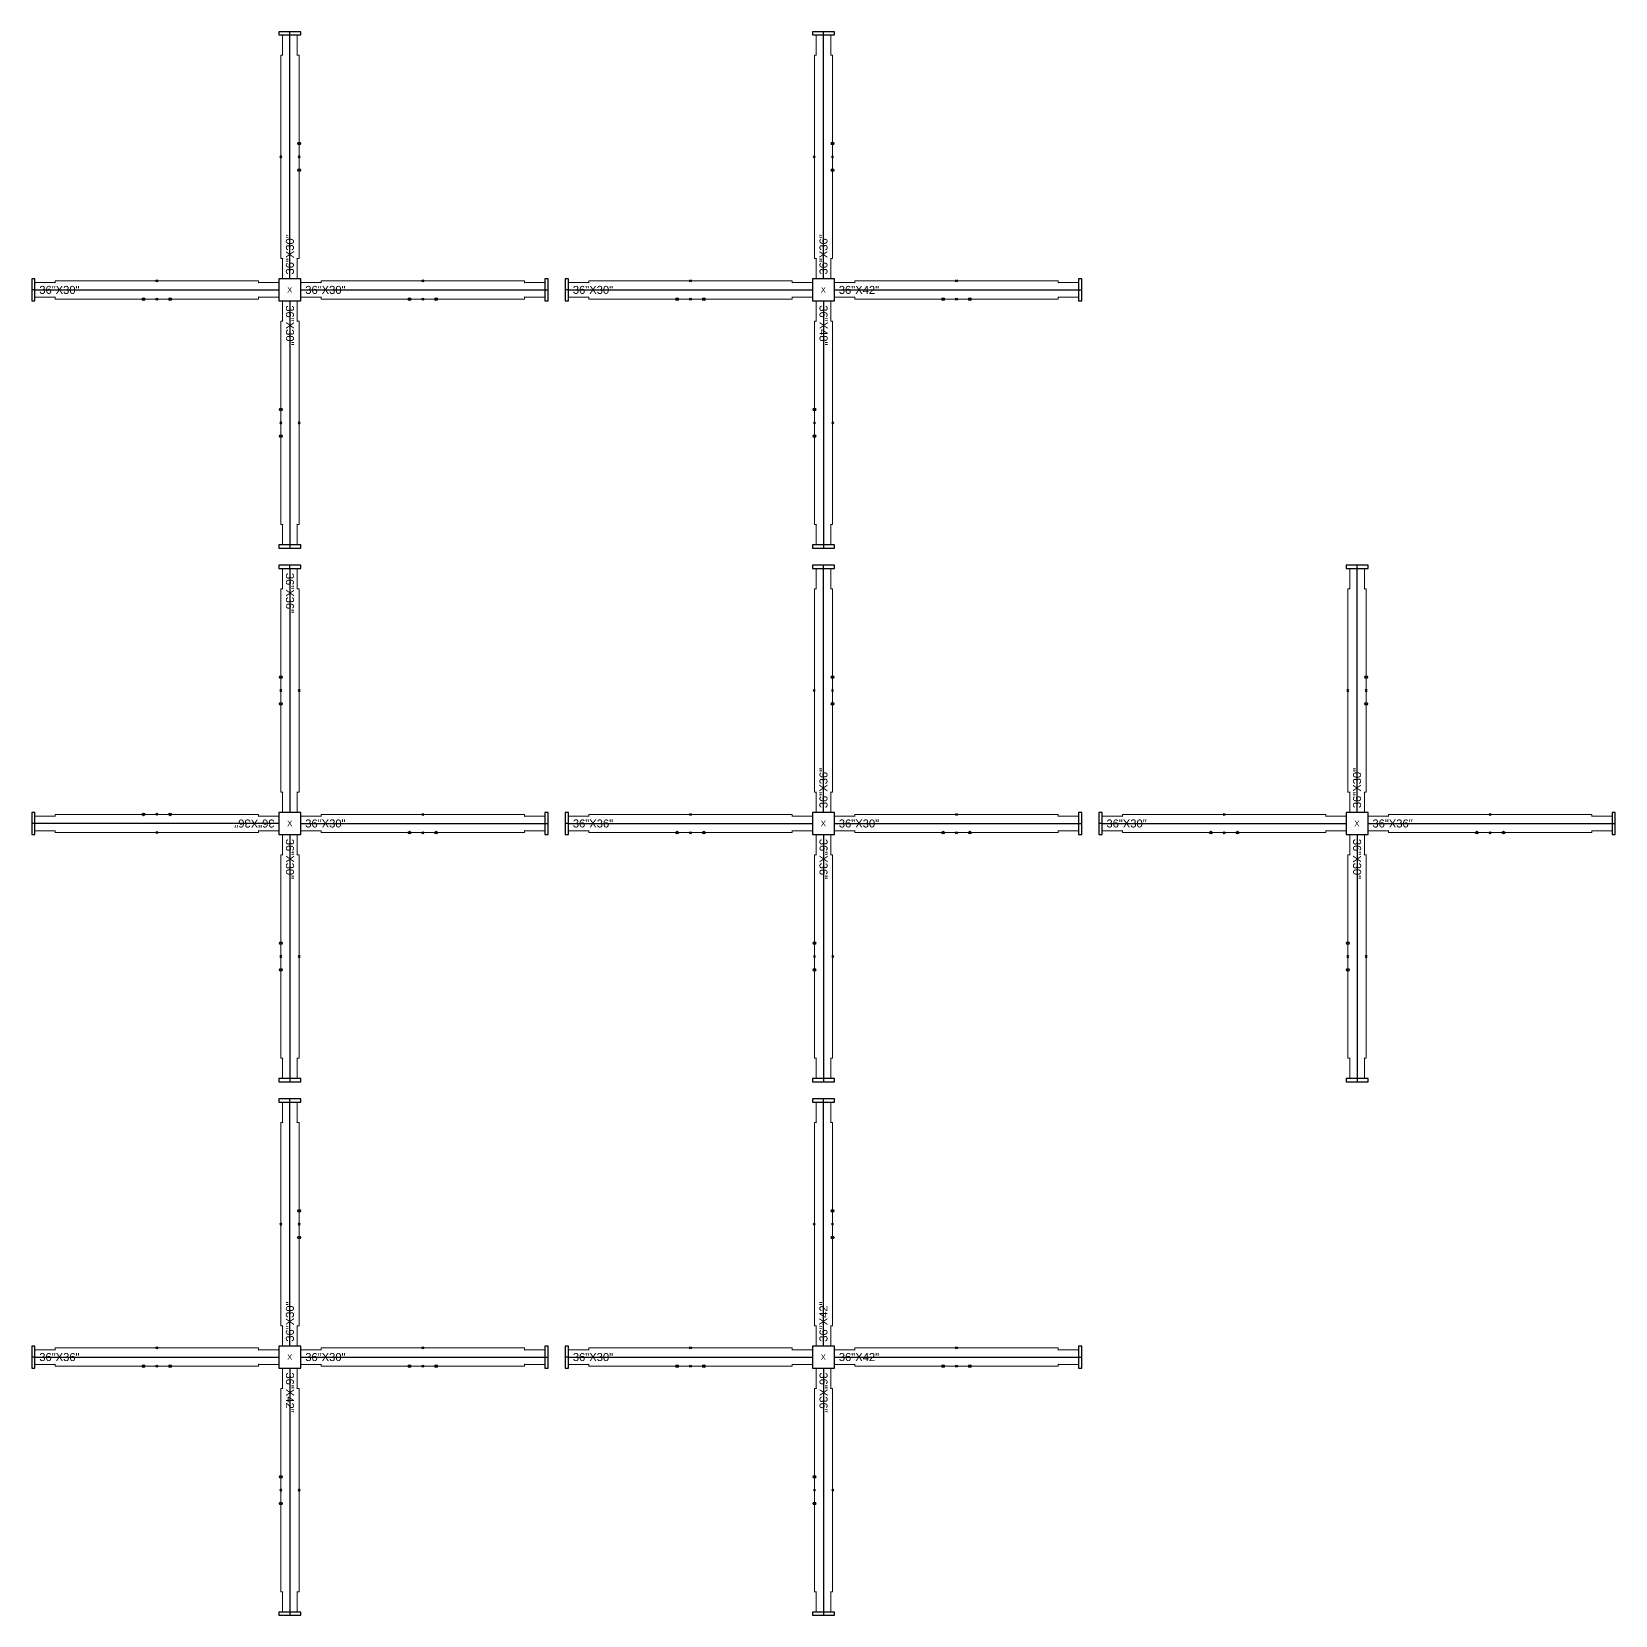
# Model space of a CAD drawing. Header units: millimetres. Extents: x 1417.6 to 1430.9, y 1425 to 1430.9.
# Drawn here: x 1425 to 1430.94, y 1424.99 to 1430.93 of the extents above; entities that cross this region are included whole.
import ezdxf

# ---------------------------------------------------------------- set-up
doc = ezdxf.new("R2010")
doc.units = ezdxf.units.MM
doc.layers.add('DD2D', color=7, linetype='Continuous')
doc.layers.add('DD2D_Geometry', color=7, linetype='Continuous')
doc.styles.get("Standard").update_dxf_attribs({"font": 'arial.ttf'})

# ---------------------------------------------------------------- blocks, each defined once
blk = doc.blocks.new('DD101036302D')
at = {"color": 6, "linetype": 'Continuous', "lineweight": 0}
for p, q in [((0, -0.0255), (0, 0.0255)), ((0.0017, 0.0275), (0.0218, 0.0275)), ((0.002, 0.0275), (0.0215, 0.0275)), ((0.0747, 0.0275), (0.0215, 0.0275)), ((0.0747, 0.0275), (0.075, 0.0275)), ((0.0765, 0.026), (0.0765, 0.0343)), ((0.8385, 0.0343), (0.0765, 0.0343)), ((0.8385, 0.0343), (0.8385, 0.026)), ((0.8403, 0.0275), (0.84, 0.0275)), ((0.8403, 0.0275), (0.8935, 0.0275)), ((0.9133, 0.0275), (0.8932, 0.0275)), ((0.913, 0.0275), (0.8935, 0.0275)), ((0.915, -0.0255), (0.915, 0.0255)), ((0.025, -0.0275), (0.002, -0.0275)), ((0.025, -0.0275), (0.0747, -0.0275)), ((0.0747, -0.0275), (0.075, -0.0275)), ((0.0765, -0.0343), (0.0765, -0.026)), ((0.8385, -0.0343), (0.0765, -0.0343)), ((0.8385, -0.026), (0.8385, -0.0343)), ((0.8403, -0.0275), (0.84, -0.0275)), ((0.89, -0.0275), (0.8403, -0.0275)), ((0.89, -0.0275), (0.913, -0.0275))]:
    blk.add_line(p, q, dxfattribs=at)
at = {"color": 6}
for p, q in [((0.454, 0.0379), (0.461, 0.0308)), ((0.454, 0.0308), (0.461, 0.0379)), ((0.454, -0.0379), (0.461, -0.0308)), ((0.454, -0.0308), (0.461, -0.0379))]:
    blk.add_line(p, q, dxfattribs=at)
for centre in [(0.4075, -0.0343), (0.5075, -0.0343)]:
    blk.add_circle(centre, 0.005, dxfattribs=at)
at = {"color": 6, "linetype": 'Continuous', "lineweight": 0}
for centre, radius, start, end in [((0.002, 0.0255), 0.00203, 90, 180), ((0.075, 0.026), 0.00151, 10.02098, 90), ((0.075, 0.026), 0.00151, 0, 10.02098), ((0.84, 0.026), 0.00151, 90, 169.97902), ((0.84, 0.026), 0.00151, 169.97902, 180), ((0.84, 0.026), 0.00151, 169.97902, 180), ((0.913, 0.0255), 0.00203, 0, 90), ((0.002, -0.0255), 0.00203, 180, 270), ((0.075, -0.026), 0.00151, 270, 349.97902), ((0.075, -0.026), 0.00151, 349.97902, 0), ((0.84, -0.026), 0.00151, 180, 190.02098), ((0.84, -0.026), 0.00151, 180, 190.02098), ((0.84, -0.026), 0.00151, 190.02098, 270), ((0.913, -0.0255), 0.00203, 270, 0)]:
    blk.add_arc(centre, radius, start, end, dxfattribs=at)
at = {"color": 6}
for p in [(0.4575, 0.0343), (0.4575, -0.0343)]:
    blk.add_point(p, dxfattribs=at)
at = {"insert": (0.0165, 0.0151), "char_height": 0.03, "attachment_point": 1}
blk.add_mtext_dynamic_manual_height_columns('36"X30"', width=75.494015, gutter_width=12.5, heights=[0], dxfattribs=at)
blk = doc.blocks.new('SPACE_DD10103630')
blk.add_blockref('DD101036302D', (0, 0))
blk = doc.blocks.new('DD3021302D')
for p, q in [((0, 0.041), (0, -0.041)), ((0.012, 0.041), (0, 0.041)), ((0.012, -0.041), (0.012, 0.041)), ((0, -0.041), (0.012, -0.041))]:
    blk.add_line(p, q)
blk = doc.blocks.new('SPACE_DD302130')
blk.add_blockref('DD3021302D', (0, 0))
blk = doc.blocks.new('DD101036362D')
at = {"color": 4, "linetype": 'Continuous', "lineweight": 0}
for p, q in [((0, -0.0255), (0, 0.0255)), ((0.0017, 0.0275), (0.0218, 0.0275)), ((0.002, 0.0275), (0.0215, 0.0275)), ((0.0747, 0.0275), (0.0215, 0.0275)), ((0.0747, 0.0275), (0.075, 0.0275)), ((0.0765, 0.026), (0.0765, 0.0343)), ((0.8385, 0.0343), (0.0765, 0.0343)), ((0.8385, 0.0343), (0.8385, 0.026)), ((0.8403, 0.0275), (0.84, 0.0275)), ((0.8403, 0.0275), (0.8935, 0.0275)), ((0.9133, 0.0275), (0.8932, 0.0275)), ((0.913, 0.0275), (0.8935, 0.0275)), ((0.915, -0.0255), (0.915, 0.0255)), ((0.025, -0.0275), (0.002, -0.0275)), ((0.025, -0.0275), (0.0747, -0.0275)), ((0.0747, -0.0275), (0.075, -0.0275)), ((0.0765, -0.0343), (0.0765, -0.026)), ((0.8385, -0.0343), (0.0765, -0.0343)), ((0.8385, -0.026), (0.8385, -0.0343)), ((0.8403, -0.0275), (0.84, -0.0275)), ((0.89, -0.0275), (0.8403, -0.0275)), ((0.89, -0.0275), (0.913, -0.0275))]:
    blk.add_line(p, q, dxfattribs=at)
at = {"color": 4}
for p, q in [((0.454, 0.0379), (0.461, 0.0308)), ((0.454, 0.0308), (0.461, 0.0379)), ((0.454, -0.0379), (0.461, -0.0308)), ((0.454, -0.0308), (0.461, -0.0379))]:
    blk.add_line(p, q, dxfattribs=at)
for centre in [(0.4075, -0.0343), (0.5075, -0.0343)]:
    blk.add_circle(centre, 0.005, dxfattribs=at)
at = {"color": 4, "linetype": 'Continuous', "lineweight": 0}
for centre, radius, start, end in [((0.002, 0.0255), 0.00203, 90, 180), ((0.075, 0.026), 0.00151, 10.02098, 90), ((0.075, 0.026), 0.00151, 0, 10.02098), ((0.84, 0.026), 0.00151, 90, 169.97902), ((0.84, 0.026), 0.00151, 169.97902, 180), ((0.84, 0.026), 0.00151, 169.97902, 180), ((0.913, 0.0255), 0.00203, 0, 90), ((0.002, -0.0255), 0.00203, 180, 270), ((0.075, -0.026), 0.00151, 270, 349.97902), ((0.075, -0.026), 0.00151, 349.97902, 0), ((0.84, -0.026), 0.00151, 180, 190.02098), ((0.84, -0.026), 0.00151, 180, 190.02098), ((0.84, -0.026), 0.00151, 190.02098, 270), ((0.913, -0.0255), 0.00203, 270, 0)]:
    blk.add_arc(centre, radius, start, end, dxfattribs=at)
at = {"color": 4}
for p in [(0.4575, 0.0343), (0.4575, -0.0343)]:
    blk.add_point(p, dxfattribs=at)
at = {"insert": (0.0165, 0.0151), "char_height": 0.03, "attachment_point": 1}
blk.add_mtext_dynamic_manual_height_columns('36"X36"', width=75.494015, gutter_width=12.5, heights=[0], dxfattribs=at)
blk = doc.blocks.new('SPACE_DD10103636')
blk.add_blockref('DD101036362D', (0, 0))
blk = doc.blocks.new('DD3021362D')
for p, q in [((0, 0.041), (0, -0.041)), ((0.012, 0.041), (0, 0.041)), ((0.012, -0.041), (0.012, 0.041)), ((0, -0.041), (0.012, -0.041))]:
    blk.add_line(p, q)
blk = doc.blocks.new('SPACE_DD302136')
blk.add_blockref('DD3021362D', (0, 0))
blk = doc.blocks.new('DD101036422D')
at = {"color": 1, "linetype": 'Continuous', "lineweight": 0}
for p, q in [((0, -0.0255), (0, 0.0255)), ((0.0017, 0.0275), (0.0218, 0.0275)), ((0.002, 0.0275), (0.0215, 0.0275)), ((0.0747, 0.0275), (0.0215, 0.0275)), ((0.0747, 0.0275), (0.075, 0.0275)), ((0.0765, 0.026), (0.0765, 0.0343)), ((0.8385, 0.0343), (0.0765, 0.0343)), ((0.8385, 0.0343), (0.8385, 0.026)), ((0.8403, 0.0275), (0.84, 0.0275)), ((0.8403, 0.0275), (0.8935, 0.0275)), ((0.9133, 0.0275), (0.8932, 0.0275)), ((0.913, 0.0275), (0.8935, 0.0275)), ((0.915, -0.0255), (0.915, 0.0255)), ((0.025, -0.0275), (0.002, -0.0275)), ((0.025, -0.0275), (0.0747, -0.0275)), ((0.0747, -0.0275), (0.075, -0.0275)), ((0.0765, -0.0343), (0.0765, -0.026)), ((0.8385, -0.0343), (0.0765, -0.0343)), ((0.8385, -0.026), (0.8385, -0.0343)), ((0.8403, -0.0275), (0.84, -0.0275)), ((0.89, -0.0275), (0.8403, -0.0275)), ((0.89, -0.0275), (0.913, -0.0275))]:
    blk.add_line(p, q, dxfattribs=at)
at = {"color": 1}
for p, q in [((0.454, 0.0379), (0.461, 0.0308)), ((0.454, 0.0308), (0.461, 0.0379)), ((0.454, -0.0379), (0.461, -0.0308)), ((0.454, -0.0308), (0.461, -0.0379))]:
    blk.add_line(p, q, dxfattribs=at)
for centre in [(0.4075, -0.0343), (0.5075, -0.0343)]:
    blk.add_circle(centre, 0.005, dxfattribs=at)
at = {"color": 1, "linetype": 'Continuous', "lineweight": 0}
for centre, radius, start, end in [((0.002, 0.0255), 0.00203, 90, 180), ((0.075, 0.026), 0.00151, 10.02098, 90), ((0.075, 0.026), 0.00151, 0, 10.02098), ((0.84, 0.026), 0.00151, 90, 169.97902), ((0.84, 0.026), 0.00151, 169.97902, 180), ((0.84, 0.026), 0.00151, 169.97902, 180), ((0.913, 0.0255), 0.00203, 0, 90), ((0.002, -0.0255), 0.00203, 180, 270), ((0.075, -0.026), 0.00151, 270, 349.97902), ((0.075, -0.026), 0.00151, 349.97902, 0), ((0.84, -0.026), 0.00151, 180, 190.02098), ((0.84, -0.026), 0.00151, 180, 190.02098), ((0.84, -0.026), 0.00151, 190.02098, 270), ((0.913, -0.0255), 0.00203, 270, 0)]:
    blk.add_arc(centre, radius, start, end, dxfattribs=at)
at = {"color": 1}
for p in [(0.4575, 0.0343), (0.4575, -0.0343)]:
    blk.add_point(p, dxfattribs=at)
at = {"insert": (0.0165, 0.0151), "char_height": 0.03, "attachment_point": 1}
blk.add_mtext_dynamic_manual_height_columns('36"X42"', width=75.494015, gutter_width=12.5, heights=[0], dxfattribs=at)
blk = doc.blocks.new('SPACE_DD10103642')
blk.add_blockref('DD101036422D', (0, 0))
blk = doc.blocks.new('DD3021422D')
for p, q in [((0, 0.041), (0, -0.041)), ((0.012, 0.041), (0, 0.041)), ((0.012, -0.041), (0.012, 0.041)), ((0, -0.041), (0.012, -0.041))]:
    blk.add_line(p, q)
blk = doc.blocks.new('SPACE_DD302142')
blk.add_blockref('DD3021422D', (0, 0))
blk = doc.blocks.new('DD101036482D')
at = {"color": 5, "linetype": 'Continuous', "lineweight": 0}
for p, q in [((0, -0.0255), (0, 0.0255)), ((0.0017, 0.0275), (0.0218, 0.0275)), ((0.002, 0.0275), (0.0215, 0.0275)), ((0.0747, 0.0275), (0.0215, 0.0275)), ((0.0747, 0.0275), (0.075, 0.0275)), ((0.0765, 0.026), (0.0765, 0.0343)), ((0.8385, 0.0343), (0.0765, 0.0343)), ((0.8385, 0.0343), (0.8385, 0.026)), ((0.8403, 0.0275), (0.84, 0.0275)), ((0.8403, 0.0275), (0.8935, 0.0275)), ((0.9133, 0.0275), (0.8932, 0.0275)), ((0.913, 0.0275), (0.8935, 0.0275)), ((0.915, -0.0255), (0.915, 0.0255)), ((0.025, -0.0275), (0.002, -0.0275)), ((0.025, -0.0275), (0.0747, -0.0275)), ((0.0747, -0.0275), (0.075, -0.0275)), ((0.0765, -0.0343), (0.0765, -0.026)), ((0.8385, -0.0343), (0.0765, -0.0343)), ((0.8385, -0.026), (0.8385, -0.0343)), ((0.8403, -0.0275), (0.84, -0.0275)), ((0.89, -0.0275), (0.8403, -0.0275)), ((0.89, -0.0275), (0.913, -0.0275))]:
    blk.add_line(p, q, dxfattribs=at)
at = {"color": 5}
for p, q in [((0.454, 0.0379), (0.461, 0.0308)), ((0.454, 0.0308), (0.461, 0.0379)), ((0.454, -0.0379), (0.461, -0.0308)), ((0.454, -0.0308), (0.461, -0.0379))]:
    blk.add_line(p, q, dxfattribs=at)
for centre in [(0.4075, -0.0343), (0.5075, -0.0343)]:
    blk.add_circle(centre, 0.005, dxfattribs=at)
at = {"color": 5, "linetype": 'Continuous', "lineweight": 0}
for centre, radius, start, end in [((0.002, 0.0255), 0.00203, 90, 180), ((0.075, 0.026), 0.00151, 10.02098, 90), ((0.075, 0.026), 0.00151, 0, 10.02098), ((0.84, 0.026), 0.00151, 90, 169.97902), ((0.84, 0.026), 0.00151, 169.97902, 180), ((0.84, 0.026), 0.00151, 169.97902, 180), ((0.913, 0.0255), 0.00203, 0, 90), ((0.002, -0.0255), 0.00203, 180, 270), ((0.075, -0.026), 0.00151, 270, 349.97902), ((0.075, -0.026), 0.00151, 349.97902, 0), ((0.84, -0.026), 0.00151, 180, 190.02098), ((0.84, -0.026), 0.00151, 180, 190.02098), ((0.84, -0.026), 0.00151, 190.02098, 270), ((0.913, -0.0255), 0.00203, 270, 0)]:
    blk.add_arc(centre, radius, start, end, dxfattribs=at)
at = {"color": 5}
for p in [(0.4575, 0.0343), (0.4575, -0.0343)]:
    blk.add_point(p, dxfattribs=at)
at = {"insert": (0.0165, 0.0151), "char_height": 0.03, "attachment_point": 1}
blk.add_mtext_dynamic_manual_height_columns('36"X48"', width=75.494015, gutter_width=12.5, heights=[0], dxfattribs=at)
blk = doc.blocks.new('SPACE_DD10103648')
blk.add_blockref('DD101036482D', (0, 0))
blk = doc.blocks.new('DD3021482D')
for p, q in [((0, 0.041), (0, -0.041)), ((0.012, 0.041), (0, 0.041)), ((0.012, -0.041), (0.012, 0.041)), ((0, -0.041), (0.012, -0.041))]:
    blk.add_line(p, q)
blk = doc.blocks.new('SPACE_DD302148')
blk.add_blockref('DD3021482D', (0, 0))

msp = doc.modelspace()

# ---------------------------------------------------------------- linework, layer by layer
at = {"layer": 'DD2D'}
for p, q in [((1425.968, 1430.915), (1425.968, 1430.927)), ((1425.968, 1430), (1425.968, 1430.915)), ((1427.968, 1430.915), (1427.968, 1430.927)), ((1427.968, 1430), (1427.968, 1430.915)), ((1425.012, 1429.959), (1425, 1429.959)), ((1425.012, 1429.959), (1425.927, 1429.959)), ((1425.927, 1429.959), (1425.9271, 1429.959)), ((1426.009, 1429.959), (1426.924, 1429.959)), ((1426.924, 1429.959), (1426.936, 1429.959)), ((1427.012, 1429.959), (1427, 1429.959)), ((1427.012, 1429.959), (1427.927, 1429.959)), ((1427.927, 1429.959), (1427.9271, 1429.959)), ((1428.009, 1429.959), (1428.924, 1429.959)), ((1428.924, 1429.959), (1428.936, 1429.959)), ((1425.968, 1429.918), (1425.968, 1429.003)), ((1427.968, 1429.918), (1427.968, 1429.003)), ((1425.968, 1429.003), (1425.968, 1428.991)), ((1427.968, 1429.003), (1427.968, 1428.991)), ((1425.968, 1428.915), (1425.968, 1428.927)), ((1425.968, 1428.915), (1425.968, 1428)), ((1427.968, 1428.915), (1427.968, 1428.927)), ((1427.968, 1428), (1427.968, 1428.915)), ((1429.968, 1428.915), (1429.968, 1428.927)), ((1429.968, 1428), (1429.968, 1428.915)), ((1425.968, 1428), (1425.968, 1427.9999)), ((1425.012, 1427.959), (1425, 1427.959)), ((1425.927, 1427.959), (1425.012, 1427.959)), ((1425.968, 1427.918), (1425.968, 1427.003)), ((1426.009, 1427.959), (1426.924, 1427.959)), ((1426.924, 1427.959), (1426.936, 1427.959)), ((1427.012, 1427.959), (1427, 1427.959)), ((1427.012, 1427.959), (1427.927, 1427.959)), ((1427.927, 1427.959), (1427.9271, 1427.959)), ((1427.968, 1427.918), (1427.968, 1427.003)), ((1428.009, 1427.959), (1428.924, 1427.959)), ((1428.924, 1427.959), (1428.936, 1427.959)), ((1429.012, 1427.959), (1429, 1427.959)), ((1429.012, 1427.959), (1429.927, 1427.959)), ((1429.927, 1427.959), (1429.9271, 1427.959)), ((1429.968, 1427.918), (1429.968, 1427.003)), ((1430.009, 1427.959), (1430.924, 1427.959)), ((1430.924, 1427.959), (1430.936, 1427.959)), ((1425.968, 1427.003), (1425.968, 1426.991)), ((1427.968, 1427.003), (1427.968, 1426.991)), ((1429.968, 1427.003), (1429.968, 1426.991)), ((1425.968, 1426.915), (1425.968, 1426.927)), ((1425.968, 1426), (1425.968, 1426.915)), ((1427.968, 1426.915), (1427.968, 1426.927)), ((1427.968, 1426), (1427.968, 1426.915)), ((1425.012, 1425.959), (1425, 1425.959)), ((1425.012, 1425.959), (1425.927, 1425.959)), ((1425.927, 1425.959), (1425.9271, 1425.959)), ((1426.009, 1425.959), (1426.924, 1425.959)), ((1426.924, 1425.959), (1426.936, 1425.959)), ((1427.012, 1425.959), (1427, 1425.959)), ((1427.012, 1425.959), (1427.927, 1425.959)), ((1427.927, 1425.959), (1427.9271, 1425.959)), ((1428.009, 1425.959), (1428.924, 1425.959)), ((1428.924, 1425.959), (1428.936, 1425.959)), ((1425.968, 1425.918), (1425.968, 1425.003)), ((1427.968, 1425.918), (1427.968, 1425.003)), ((1425.968, 1425.003), (1425.968, 1424.991)), ((1427.968, 1425.003), (1427.968, 1424.991))]:
    msp.add_line(p, q, dxfattribs=at)
at = {"layer": 'DD2D_Geometry'}
for points in [[(1425.927, 1429.918), (1426.0091, 1429.918), (1426.0091, 1430), (1425.927, 1430)], [(1427.927, 1429.918), (1428.0091, 1429.918), (1428.0091, 1430), (1427.927, 1430)], [(1425.927, 1428), (1425.927, 1427.9179), (1426.009, 1427.9179), (1426.009, 1428)], [(1427.927, 1427.918), (1428.0091, 1427.918), (1428.0091, 1428), (1427.927, 1428)], [(1429.927, 1427.918), (1430.0091, 1427.918), (1430.0091, 1428), (1429.927, 1428)], [(1425.927, 1425.918), (1426.0091, 1425.918), (1426.0091, 1426), (1425.927, 1426)], [(1427.927, 1425.918), (1428.0091, 1425.918), (1428.0091, 1426), (1427.927, 1426)]]:
    msp.add_lwpolyline(points, close=True, dxfattribs=at)

# ---------------------------------------------------------------- block references
for name, p, rotation in [('SPACE_DD302130', (1425.968, 1430.915), 90), ('SPACE_DD10103630', (1425.968, 1430), 90), ('SPACE_DD302136', (1427.968, 1430.915), 90), ('SPACE_DD10103636', (1427.968, 1430), 90), ('SPACE_DD302130', (1425.012, 1429.959), 180), ('SPACE_DD302130', (1427.012, 1429.959), 180), ('SPACE_DD10103630', (1425.968, 1429.918), 270), ('SPACE_DD10103648', (1427.968, 1429.918), 270), ('SPACE_DD302130', (1425.968, 1429.003), 270), ('SPACE_DD302148', (1427.968, 1429.003), 270), ('SPACE_DD302136', (1425.968, 1428.915), 90), ('SPACE_DD10103636', (1425.968, 1428.915), 270), ('SPACE_DD302136', (1427.968, 1428.915), 90), ('SPACE_DD10103636', (1427.968, 1428), 90), ('SPACE_DD302130', (1429.968, 1428.915), 90), ('SPACE_DD10103630', (1429.968, 1428), 90), ('SPACE_DD302136', (1425.012, 1427.959), 180), ('SPACE_DD10103636', (1425.927, 1427.959), 180), ('SPACE_DD302136', (1427.012, 1427.959), 180), ('SPACE_DD302130', (1429.012, 1427.959), 180), ('SPACE_DD10103630', (1425.968, 1427.918), 270), ('SPACE_DD10103636', (1427.968, 1427.918), 270), ('SPACE_DD10103630', (1429.968, 1427.918), 270), ('SPACE_DD302130', (1425.968, 1427.003), 270), ('SPACE_DD302136', (1427.968, 1427.003), 270), ('SPACE_DD302130', (1429.968, 1427.003), 270), ('SPACE_DD302130', (1425.968, 1426.915), 90), ('SPACE_DD10103630', (1425.968, 1426), 90), ('SPACE_DD302142', (1427.968, 1426.915), 90), ('SPACE_DD10103642', (1427.968, 1426), 90), ('SPACE_DD302136', (1425.012, 1425.959), 180), ('SPACE_DD302130', (1427.012, 1425.959), 180), ('SPACE_DD10103642', (1425.968, 1425.918), 270), ('SPACE_DD10103636', (1427.968, 1425.918), 270), ('SPACE_DD302142', (1425.968, 1425.003), 270), ('SPACE_DD302136', (1427.968, 1425.003), 270)]:
    msp.add_blockref(name, p, dxfattribs=dict(at, rotation=rotation))
for name, p in [('SPACE_DD10103630', (1425.012, 1429.959)), ('SPACE_DD10103630', (1426.009, 1429.959)), ('SPACE_DD302130', (1426.924, 1429.959)), ('SPACE_DD10103630', (1427.012, 1429.959)), ('SPACE_DD10103642', (1428.009, 1429.959)), ('SPACE_DD302142', (1428.924, 1429.959)), ('SPACE_DD10103630', (1426.009, 1427.959)), ('SPACE_DD302130', (1426.924, 1427.959)), ('SPACE_DD10103636', (1427.012, 1427.959)), ('SPACE_DD10103630', (1428.009, 1427.959)), ('SPACE_DD302130', (1428.924, 1427.959)), ('SPACE_DD10103630', (1429.012, 1427.959)), ('SPACE_DD10103636', (1430.009, 1427.959)), ('SPACE_DD302136', (1430.924, 1427.959)), ('SPACE_DD10103636', (1425.012, 1425.959)), ('SPACE_DD10103630', (1426.009, 1425.959)), ('SPACE_DD302130', (1426.924, 1425.959)), ('SPACE_DD10103630', (1427.012, 1425.959)), ('SPACE_DD10103642', (1428.009, 1425.959)), ('SPACE_DD302142', (1428.924, 1425.959))]:
    msp.add_blockref(name, p, dxfattribs=at)

# ---------------------------------------------------------------- texts
for p in [(1425.9578, 1429.9488), (1427.9578, 1429.9488), (1425.9578, 1427.9488), (1427.9578, 1427.9488), (1429.9578, 1427.9488), (1425.9578, 1425.9488), (1427.9578, 1425.9488)]:
    msp.add_text('X', height=0.0205, dxfattribs=at).set_placement(p)

doc.saveas('drawing.dxf')
